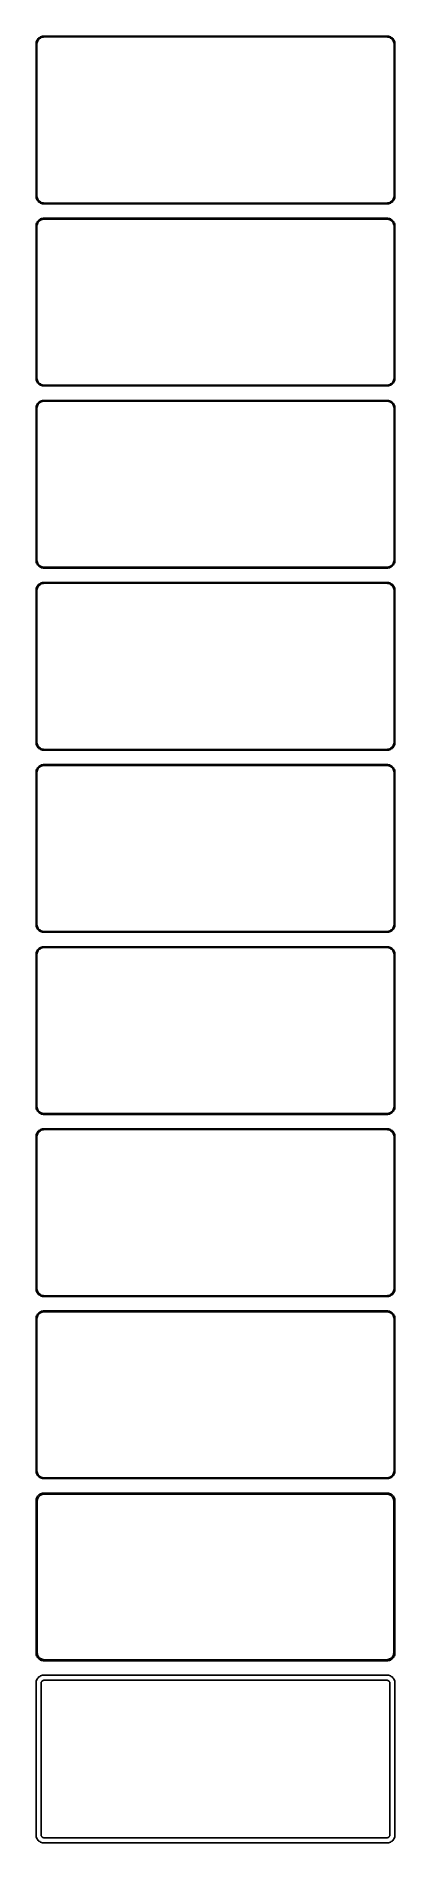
# Model space of a CAD drawing. Header units: metres. Extents: x -112 to 112, y 1088 to 2218.
import ezdxf

# ---------------------------------------------------------------- set-up
doc = ezdxf.new("R2010")
doc.units = ezdxf.units.M

msp = doc.modelspace()

# ---------------------------------------------------------------- linework, layer by layer
for p, q in [((-111.145, 2216.92), (-111.545, 2216.44)), ((-110.687, 2217.35), (-111.145, 2216.92)), ((-110.713, 2216.5), (-110.278, 2216.91)), ((-110.179, 2217.72), (-110.687, 2217.35)), ((-110.278, 2216.91), (-109.795, 2217.26)), ((-109.629, 2218.02), (-110.179, 2217.72)), ((-109.795, 2217.26), (-109.272, 2217.55)), ((-109.045, 2218.26), (-109.629, 2218.02)), ((-109.272, 2217.55), (-108.718, 2217.77)), ((-108.437, 2218.41), (-109.045, 2218.26)), ((-108.718, 2217.77), (-108.14, 2217.92)), ((-107.814, 2218.49), (-108.437, 2218.41)), ((-108.14, 2217.92), (-107.548, 2217.99)), ((107.814, 2218.49), (-107.814, 2218.49)), ((-107.548, 2217.99), (107.548, 2217.99)), ((107.548, 2217.99), (108.14, 2217.92)), ((108.437, 2218.41), (107.814, 2218.49)), ((108.14, 2217.92), (108.718, 2217.77)), ((109.045, 2218.26), (108.437, 2218.41)), ((108.718, 2217.77), (109.272, 2217.55)), ((109.629, 2218.02), (109.045, 2218.26)), ((109.272, 2217.55), (109.795, 2217.26)), ((110.179, 2217.72), (109.629, 2218.02)), ((109.795, 2217.26), (110.278, 2216.91)), ((110.687, 2217.35), (110.179, 2217.72)), ((110.278, 2216.91), (110.713, 2216.5)), ((111.145, 2216.92), (110.687, 2217.35)), ((111.545, 2216.44), (111.145, 2216.92)), ((-112.461, 2214.13), (-112.5, 2213.5)), ((-112.5, 2213.5), (-112.5, 2118.5)), ((-112.343, 2214.74), (-112.461, 2214.13)), ((-112.149, 2215.34), (-112.343, 2214.74)), ((-111.882, 2215.91), (-112.149, 2215.34)), ((-112, 2213.25), (-111.963, 2213.85)), ((-112, 2118.75), (-112, 2213.25)), ((-111.963, 2213.85), (-111.851, 2214.43)), ((-111.545, 2216.44), (-111.882, 2215.91)), ((-111.851, 2214.43), (-111.666, 2215)), ((-111.666, 2215), (-111.412, 2215.54)), ((-111.412, 2215.54), (-111.093, 2216.04)), ((-111.093, 2216.04), (-110.713, 2216.5)), ((110.713, 2216.5), (111.093, 2216.04)), ((111.093, 2216.04), (111.412, 2215.54)), ((111.412, 2215.54), (111.666, 2215)), ((111.882, 2215.91), (111.545, 2216.44)), ((111.666, 2215), (111.851, 2214.43)), ((111.851, 2214.43), (111.963, 2213.85)), ((112.149, 2215.34), (111.882, 2215.91)), ((111.963, 2213.85), (112, 2213.25)), ((112, 2213.25), (112, 2118.75)), ((112.343, 2214.74), (112.149, 2215.34)), ((112.461, 2214.13), (112.343, 2214.74)), ((112.5, 2213.5), (112.461, 2214.13)), ((112.5, 2118.5), (112.5, 2213.5)), ((-112.5, 2118.5), (-112.461, 2117.87)), ((-112.461, 2117.87), (-112.343, 2117.26)), ((-112.343, 2117.26), (-112.149, 2116.66)), ((-112.149, 2116.66), (-111.882, 2116.09)), ((-111.963, 2118.15), (-112, 2118.75)), ((-111.851, 2117.57), (-111.963, 2118.15)), ((-111.882, 2116.09), (-111.545, 2115.56)), ((-111.666, 2117), (-111.851, 2117.57)), ((-111.412, 2116.46), (-111.666, 2117)), ((-111.545, 2115.56), (-111.145, 2115.08)), ((-111.093, 2115.96), (-111.412, 2116.46)), ((-111.145, 2115.08), (-110.687, 2114.65)), ((-110.713, 2115.5), (-111.093, 2115.96)), ((-110.278, 2115.09), (-110.713, 2115.5)), ((-109.795, 2114.74), (-110.278, 2115.09)), ((110.278, 2115.09), (109.795, 2114.74)), ((110.713, 2115.5), (110.278, 2115.09)), ((110.687, 2114.65), (111.145, 2115.08)), ((111.093, 2115.96), (110.713, 2115.5)), ((111.412, 2116.46), (111.093, 2115.96)), ((111.145, 2115.08), (111.545, 2115.56)), ((111.666, 2117), (111.412, 2116.46)), ((111.545, 2115.56), (111.882, 2116.09)), ((111.851, 2117.57), (111.666, 2117)), ((111.963, 2118.15), (111.851, 2117.57)), ((111.882, 2116.09), (112.149, 2116.66)), ((112, 2118.75), (111.963, 2118.15)), ((112.149, 2116.66), (112.343, 2117.26)), ((112.343, 2117.26), (112.461, 2117.87)), ((112.461, 2117.87), (112.5, 2118.5)), ((-110.687, 2114.65), (-110.179, 2114.28)), ((-110.179, 2103.72), (-110.687, 2103.35)), ((-110.179, 2114.28), (-109.629, 2113.98)), ((-109.629, 2104.02), (-110.179, 2103.72)), ((-109.272, 2114.45), (-109.795, 2114.74)), ((-109.629, 2113.98), (-109.045, 2113.74)), ((-109.045, 2104.26), (-109.629, 2104.02)), ((-108.718, 2114.23), (-109.272, 2114.45)), ((-109.272, 2103.55), (-108.718, 2103.77)), ((-109.045, 2113.74), (-108.437, 2113.59)), ((-108.437, 2104.41), (-109.045, 2104.26)), ((-108.14, 2114.08), (-108.718, 2114.23)), ((-108.718, 2103.77), (-108.14, 2103.92)), ((-108.437, 2113.59), (-107.814, 2113.51)), ((-107.814, 2104.49), (-108.437, 2104.41)), ((-107.548, 2114.01), (-108.14, 2114.08)), ((-108.14, 2103.92), (-107.548, 2103.99)), ((-107.814, 2113.51), (107.814, 2113.51)), ((107.814, 2104.49), (-107.814, 2104.49)), ((107.548, 2114.01), (-107.548, 2114.01)), ((-107.548, 2103.99), (107.548, 2103.99)), ((108.14, 2114.08), (107.548, 2114.01)), ((107.548, 2103.99), (108.14, 2103.92)), ((107.814, 2113.51), (108.437, 2113.59)), ((108.437, 2104.41), (107.814, 2104.49)), ((108.718, 2114.23), (108.14, 2114.08)), ((108.14, 2103.92), (108.718, 2103.77)), ((108.437, 2113.59), (109.045, 2113.74)), ((109.045, 2104.26), (108.437, 2104.41)), ((109.272, 2114.45), (108.718, 2114.23)), ((108.718, 2103.77), (109.272, 2103.55)), ((109.045, 2113.74), (109.629, 2113.98)), ((109.629, 2104.02), (109.045, 2104.26)), ((109.795, 2114.74), (109.272, 2114.45)), ((109.629, 2113.98), (110.179, 2114.28)), ((110.179, 2103.72), (109.629, 2104.02)), ((110.179, 2114.28), (110.687, 2114.65)), ((110.687, 2103.35), (110.179, 2103.72)), ((-112.461, 2100.13), (-112.5, 2099.5)), ((-112.5, 2099.5), (-112.5, 2004.5)), ((-112.343, 2100.74), (-112.461, 2100.13)), ((-112.149, 2101.34), (-112.343, 2100.74)), ((-111.882, 2101.91), (-112.149, 2101.34)), ((-112, 2099.25), (-111.963, 2099.85)), ((-112, 2004.75), (-112, 2099.25)), ((-111.963, 2099.85), (-111.851, 2100.43)), ((-111.545, 2102.44), (-111.882, 2101.91)), ((-111.851, 2100.43), (-111.666, 2101)), ((-111.666, 2101), (-111.412, 2101.54)), ((-111.145, 2102.92), (-111.545, 2102.44)), ((-111.412, 2101.54), (-111.093, 2102.04)), ((-110.687, 2103.35), (-111.145, 2102.92)), ((-111.093, 2102.04), (-110.713, 2102.5)), ((-110.713, 2102.5), (-110.278, 2102.91)), ((-110.278, 2102.91), (-109.795, 2103.26)), ((-109.795, 2103.26), (-109.272, 2103.55)), ((109.272, 2103.55), (109.795, 2103.26)), ((109.795, 2103.26), (110.278, 2102.91)), ((110.278, 2102.91), (110.713, 2102.5)), ((111.145, 2102.92), (110.687, 2103.35)), ((110.713, 2102.5), (111.093, 2102.04)), ((111.093, 2102.04), (111.412, 2101.54)), ((111.545, 2102.44), (111.145, 2102.92)), ((111.412, 2101.54), (111.666, 2101)), ((111.882, 2101.91), (111.545, 2102.44)), ((111.666, 2101), (111.851, 2100.43)), ((111.851, 2100.43), (111.963, 2099.85)), ((112.149, 2101.34), (111.882, 2101.91)), ((111.963, 2099.85), (112, 2099.25)), ((112, 2099.25), (112, 2004.75)), ((112.343, 2100.74), (112.149, 2101.34)), ((112.461, 2100.13), (112.343, 2100.74)), ((112.5, 2099.5), (112.461, 2100.13)), ((112.5, 2004.5), (112.5, 2099.5)), ((-112.5, 2004.5), (-112.461, 2003.87)), ((-112.461, 2003.87), (-112.343, 2003.26)), ((-112.343, 2003.26), (-112.149, 2002.66)), ((-112.149, 2002.66), (-111.882, 2002.09)), ((-111.963, 2004.15), (-112, 2004.75)), ((-111.851, 2003.57), (-111.963, 2004.15)), ((-111.882, 2002.09), (-111.545, 2001.56)), ((-111.666, 2003), (-111.851, 2003.57)), ((-111.412, 2002.46), (-111.666, 2003)), ((-111.093, 2001.96), (-111.412, 2002.46)), ((-110.713, 2001.5), (-111.093, 2001.96)), ((111.093, 2001.96), (110.713, 2001.5)), ((111.412, 2002.46), (111.093, 2001.96)), ((111.666, 2003), (111.412, 2002.46)), ((111.545, 2001.56), (111.882, 2002.09)), ((111.851, 2003.57), (111.666, 2003)), ((111.963, 2004.15), (111.851, 2003.57)), ((111.882, 2002.09), (112.149, 2002.66)), ((112, 2004.75), (111.963, 2004.15)), ((112.149, 2002.66), (112.343, 2003.26)), ((112.343, 2003.26), (112.461, 2003.87)), ((112.461, 2003.87), (112.5, 2004.5)), ((-111.545, 2001.56), (-111.145, 2001.08)), ((-111.145, 2001.08), (-110.687, 2000.65)), ((-110.278, 2001.09), (-110.713, 2001.5)), ((-110.687, 2000.65), (-110.179, 2000.28)), ((-109.795, 2000.74), (-110.278, 2001.09)), ((-110.179, 2000.28), (-109.629, 1999.98)), ((-109.272, 2000.45), (-109.795, 2000.74)), ((-109.629, 1999.98), (-109.045, 1999.74)), ((-108.718, 2000.23), (-109.272, 2000.45)), ((-109.045, 1999.74), (-108.437, 1999.59)), ((-108.14, 2000.08), (-108.718, 2000.23)), ((-108.437, 1999.59), (-107.814, 1999.51)), ((-107.548, 2000.01), (-108.14, 2000.08)), ((-107.814, 1999.51), (107.814, 1999.51)), ((107.548, 2000.01), (-107.548, 2000.01)), ((108.14, 2000.08), (107.548, 2000.01)), ((107.814, 1999.51), (108.437, 1999.59)), ((108.718, 2000.23), (108.14, 2000.08)), ((108.437, 1999.59), (109.045, 1999.74)), ((109.272, 2000.45), (108.718, 2000.23)), ((109.045, 1999.74), (109.629, 1999.98)), ((109.795, 2000.74), (109.272, 2000.45)), ((109.629, 1999.98), (110.179, 2000.28)), ((110.278, 2001.09), (109.795, 2000.74)), ((110.179, 2000.28), (110.687, 2000.65)), ((110.713, 2001.5), (110.278, 2001.09)), ((110.687, 2000.65), (111.145, 2001.08)), ((111.145, 2001.08), (111.545, 2001.56)), ((-112.461, 1986.13), (-112.5, 1985.5)), ((-112.5, 1985.5), (-112.5, 1890.5)), ((-112.343, 1986.74), (-112.461, 1986.13)), ((-112.149, 1987.34), (-112.343, 1986.74)), ((-111.882, 1987.91), (-112.149, 1987.34)), ((-112, 1985.25), (-111.963, 1985.85)), ((-112, 1890.75), (-112, 1985.25)), ((-111.963, 1985.85), (-111.851, 1986.43)), ((-111.545, 1988.44), (-111.882, 1987.91)), ((-111.851, 1986.43), (-111.666, 1987)), ((-111.666, 1987), (-111.412, 1987.54)), ((-111.145, 1988.92), (-111.545, 1988.44)), ((-111.412, 1987.54), (-111.093, 1988.04)), ((-110.687, 1989.35), (-111.145, 1988.92)), ((-111.093, 1988.04), (-110.713, 1988.5)), ((-110.713, 1988.5), (-110.278, 1988.91)), ((-110.179, 1989.72), (-110.687, 1989.35)), ((-110.278, 1988.91), (-109.795, 1989.26)), ((-109.629, 1990.02), (-110.179, 1989.72)), ((-109.795, 1989.26), (-109.272, 1989.55)), ((-109.045, 1990.26), (-109.629, 1990.02)), ((-109.272, 1989.55), (-108.718, 1989.77)), ((-108.437, 1990.41), (-109.045, 1990.26)), ((-108.718, 1989.77), (-108.14, 1989.92)), ((-107.814, 1990.49), (-108.437, 1990.41)), ((-108.14, 1989.92), (-107.548, 1989.99)), ((107.814, 1990.49), (-107.814, 1990.49)), ((-107.548, 1989.99), (107.548, 1989.99)), ((107.548, 1989.99), (108.14, 1989.92)), ((108.437, 1990.41), (107.814, 1990.49)), ((108.14, 1989.92), (108.718, 1989.77)), ((109.045, 1990.26), (108.437, 1990.41)), ((108.718, 1989.77), (109.272, 1989.55)), ((109.629, 1990.02), (109.045, 1990.26)), ((109.272, 1989.55), (109.795, 1989.26)), ((110.179, 1989.72), (109.629, 1990.02)), ((109.795, 1989.26), (110.278, 1988.91)), ((110.687, 1989.35), (110.179, 1989.72)), ((110.278, 1988.91), (110.713, 1988.5)), ((111.145, 1988.92), (110.687, 1989.35)), ((110.713, 1988.5), (111.093, 1988.04)), ((111.093, 1988.04), (111.412, 1987.54)), ((111.545, 1988.44), (111.145, 1988.92)), ((111.412, 1987.54), (111.666, 1987)), ((111.882, 1987.91), (111.545, 1988.44)), ((111.666, 1987), (111.851, 1986.43)), ((111.851, 1986.43), (111.963, 1985.85)), ((112.149, 1987.34), (111.882, 1987.91)), ((111.963, 1985.85), (112, 1985.25)), ((112, 1985.25), (112, 1890.75)), ((112.343, 1986.74), (112.149, 1987.34)), ((112.461, 1986.13), (112.343, 1986.74)), ((112.5, 1985.5), (112.461, 1986.13)), ((112.5, 1890.5), (112.5, 1985.5)), ((-112.5, 1890.5), (-112.461, 1889.87)), ((-112.461, 1889.87), (-112.343, 1889.26)), ((-112.343, 1889.26), (-112.149, 1888.66)), ((-111.963, 1890.15), (-112, 1890.75)), ((-111.851, 1889.57), (-111.963, 1890.15)), ((-111.666, 1889), (-111.851, 1889.57)), ((-111.412, 1888.46), (-111.666, 1889)), ((111.666, 1889), (111.412, 1888.46)), ((111.851, 1889.57), (111.666, 1889)), ((111.963, 1890.15), (111.851, 1889.57)), ((112, 1890.75), (111.963, 1890.15)), ((112.149, 1888.66), (112.343, 1889.26)), ((112.343, 1889.26), (112.461, 1889.87)), ((112.461, 1889.87), (112.5, 1890.5)), ((-112.149, 1888.66), (-111.882, 1888.09)), ((-111.882, 1888.09), (-111.545, 1887.56)), ((-111.545, 1887.56), (-111.145, 1887.08)), ((-111.093, 1887.96), (-111.412, 1888.46)), ((-111.145, 1887.08), (-110.687, 1886.65)), ((-110.713, 1887.5), (-111.093, 1887.96)), ((-110.278, 1887.09), (-110.713, 1887.5)), ((-110.687, 1886.65), (-110.179, 1886.28)), ((-109.795, 1886.74), (-110.278, 1887.09)), ((-110.179, 1886.28), (-109.629, 1885.98)), ((-109.272, 1886.45), (-109.795, 1886.74)), ((-109.629, 1885.98), (-109.045, 1885.74)), ((-108.718, 1886.23), (-109.272, 1886.45)), ((-109.045, 1885.74), (-108.437, 1885.59)), ((-108.14, 1886.08), (-108.718, 1886.23)), ((-108.437, 1885.59), (-107.814, 1885.51)), ((-107.548, 1886.01), (-108.14, 1886.08)), ((-107.814, 1885.51), (107.814, 1885.51)), ((107.548, 1886.01), (-107.548, 1886.01)), ((108.14, 1886.08), (107.548, 1886.01)), ((107.814, 1885.51), (108.437, 1885.59)), ((108.718, 1886.23), (108.14, 1886.08)), ((108.437, 1885.59), (109.045, 1885.74)), ((109.272, 1886.45), (108.718, 1886.23)), ((109.045, 1885.74), (109.629, 1885.98)), ((109.795, 1886.74), (109.272, 1886.45)), ((109.629, 1885.98), (110.179, 1886.28)), ((110.278, 1887.09), (109.795, 1886.74)), ((110.179, 1886.28), (110.687, 1886.65)), ((110.713, 1887.5), (110.278, 1887.09)), ((110.687, 1886.65), (111.145, 1887.08)), ((111.093, 1887.96), (110.713, 1887.5)), ((111.412, 1888.46), (111.093, 1887.96)), ((111.145, 1887.08), (111.545, 1887.56)), ((111.545, 1887.56), (111.882, 1888.09)), ((111.882, 1888.09), (112.149, 1888.66)), ((-112.461, 1872.13), (-112.5, 1871.5)), ((-112.5, 1871.5), (-112.5, 1776.5)), ((-112.343, 1872.74), (-112.461, 1872.13)), ((-112.149, 1873.34), (-112.343, 1872.74)), ((-111.882, 1873.91), (-112.149, 1873.34)), ((-112, 1871.25), (-111.963, 1871.85)), ((-112, 1776.75), (-112, 1871.25)), ((-111.963, 1871.85), (-111.851, 1872.43)), ((-111.545, 1874.44), (-111.882, 1873.91)), ((-111.851, 1872.43), (-111.666, 1873)), ((-111.666, 1873), (-111.412, 1873.54)), ((-111.145, 1874.92), (-111.545, 1874.44)), ((-111.412, 1873.54), (-111.093, 1874.04)), ((-110.687, 1875.35), (-111.145, 1874.92)), ((-111.093, 1874.04), (-110.713, 1874.5)), ((-110.713, 1874.5), (-110.278, 1874.91)), ((-110.179, 1875.72), (-110.687, 1875.35)), ((-110.278, 1874.91), (-109.795, 1875.26)), ((-109.629, 1876.02), (-110.179, 1875.72)), ((-109.795, 1875.26), (-109.272, 1875.55)), ((-109.045, 1876.26), (-109.629, 1876.02)), ((-109.272, 1875.55), (-108.718, 1875.77)), ((-108.437, 1876.41), (-109.045, 1876.26)), ((-108.718, 1875.77), (-108.14, 1875.92)), ((-107.814, 1876.49), (-108.437, 1876.41)), ((-108.14, 1875.92), (-107.548, 1875.99)), ((107.814, 1876.49), (-107.814, 1876.49)), ((-107.548, 1875.99), (107.548, 1875.99)), ((107.548, 1875.99), (108.14, 1875.92)), ((108.437, 1876.41), (107.814, 1876.49)), ((108.14, 1875.92), (108.718, 1875.77)), ((109.045, 1876.26), (108.437, 1876.41)), ((108.718, 1875.77), (109.272, 1875.55)), ((109.629, 1876.02), (109.045, 1876.26)), ((109.272, 1875.55), (109.795, 1875.26)), ((110.179, 1875.72), (109.629, 1876.02)), ((109.795, 1875.26), (110.278, 1874.91)), ((110.687, 1875.35), (110.179, 1875.72)), ((110.278, 1874.91), (110.713, 1874.5)), ((111.145, 1874.92), (110.687, 1875.35)), ((110.713, 1874.5), (111.093, 1874.04)), ((111.093, 1874.04), (111.412, 1873.54)), ((111.545, 1874.44), (111.145, 1874.92)), ((111.412, 1873.54), (111.666, 1873)), ((111.882, 1873.91), (111.545, 1874.44)), ((111.666, 1873), (111.851, 1872.43)), ((111.851, 1872.43), (111.963, 1871.85)), ((112.149, 1873.34), (111.882, 1873.91)), ((111.963, 1871.85), (112, 1871.25)), ((112, 1871.25), (112, 1776.75)), ((112.343, 1872.74), (112.149, 1873.34)), ((112.461, 1872.13), (112.343, 1872.74)), ((112.5, 1871.5), (112.461, 1872.13)), ((112.5, 1776.5), (112.5, 1871.5)), ((-112.5, 1776.5), (-112.461, 1775.87)), ((-112.461, 1775.87), (-112.343, 1775.26)), ((-111.963, 1776.15), (-112, 1776.75)), ((-111.851, 1775.57), (-111.963, 1776.15)), ((111.963, 1776.15), (111.851, 1775.57)), ((112, 1776.75), (111.963, 1776.15)), ((112.343, 1775.26), (112.461, 1775.87)), ((112.461, 1775.87), (112.5, 1776.5)), ((-112.343, 1775.26), (-112.149, 1774.66)), ((-112.149, 1774.66), (-111.882, 1774.09)), ((-111.882, 1774.09), (-111.545, 1773.56)), ((-111.666, 1775), (-111.851, 1775.57)), ((-111.412, 1774.46), (-111.666, 1775)), ((-111.545, 1773.56), (-111.145, 1773.08)), ((-111.093, 1773.96), (-111.412, 1774.46)), ((-111.145, 1773.08), (-110.687, 1772.65)), ((-110.713, 1773.5), (-111.093, 1773.96)), ((-110.278, 1773.09), (-110.713, 1773.5)), ((-110.687, 1772.65), (-110.179, 1772.28)), ((-109.795, 1772.74), (-110.278, 1773.09)), ((-110.179, 1772.28), (-109.629, 1771.98)), ((-109.272, 1772.45), (-109.795, 1772.74)), ((-109.629, 1771.98), (-109.045, 1771.74)), ((-108.718, 1772.23), (-109.272, 1772.45)), ((-109.045, 1771.74), (-108.437, 1771.59)), ((-108.14, 1772.08), (-108.718, 1772.23)), ((-108.437, 1771.59), (-107.814, 1771.51)), ((-107.548, 1772.01), (-108.14, 1772.08)), ((-107.814, 1771.51), (107.814, 1771.51)), ((107.548, 1772.01), (-107.548, 1772.01)), ((108.14, 1772.08), (107.548, 1772.01)), ((107.814, 1771.51), (108.437, 1771.59)), ((108.718, 1772.23), (108.14, 1772.08)), ((108.437, 1771.59), (109.045, 1771.74)), ((109.272, 1772.45), (108.718, 1772.23)), ((109.045, 1771.74), (109.629, 1771.98)), ((109.795, 1772.74), (109.272, 1772.45)), ((109.629, 1771.98), (110.179, 1772.28)), ((110.278, 1773.09), (109.795, 1772.74)), ((110.179, 1772.28), (110.687, 1772.65)), ((110.713, 1773.5), (110.278, 1773.09)), ((110.687, 1772.65), (111.145, 1773.08)), ((111.093, 1773.96), (110.713, 1773.5)), ((111.412, 1774.46), (111.093, 1773.96)), ((111.145, 1773.08), (111.545, 1773.56)), ((111.666, 1775), (111.412, 1774.46)), ((111.545, 1773.56), (111.882, 1774.09)), ((111.851, 1775.57), (111.666, 1775)), ((111.882, 1774.09), (112.149, 1774.66)), ((112.149, 1774.66), (112.343, 1775.26)), ((-112.461, 1758.13), (-112.5, 1757.5)), ((-112.5, 1757.5), (-112.5, 1662.5)), ((-112.343, 1758.74), (-112.461, 1758.13)), ((-112.149, 1759.34), (-112.343, 1758.74)), ((-111.882, 1759.91), (-112.149, 1759.34)), ((-112, 1757.25), (-111.963, 1757.85)), ((-112, 1662.75), (-112, 1757.25)), ((-111.963, 1757.85), (-111.851, 1758.43)), ((-111.545, 1760.44), (-111.882, 1759.91)), ((-111.851, 1758.43), (-111.666, 1759)), ((-111.666, 1759), (-111.412, 1759.54)), ((-111.145, 1760.92), (-111.545, 1760.44)), ((-111.412, 1759.54), (-111.093, 1760.04)), ((-110.687, 1761.35), (-111.145, 1760.92)), ((-111.093, 1760.04), (-110.713, 1760.5)), ((-110.713, 1760.5), (-110.278, 1760.91)), ((-110.179, 1761.72), (-110.687, 1761.35)), ((-110.278, 1760.91), (-109.795, 1761.26)), ((-109.629, 1762.02), (-110.179, 1761.72)), ((-109.795, 1761.26), (-109.272, 1761.55)), ((-109.045, 1762.26), (-109.629, 1762.02)), ((-109.272, 1761.55), (-108.718, 1761.77)), ((-108.437, 1762.41), (-109.045, 1762.26)), ((-108.718, 1761.77), (-108.14, 1761.92)), ((-107.814, 1762.49), (-108.437, 1762.41)), ((-108.14, 1761.92), (-107.548, 1761.99)), ((107.814, 1762.49), (-107.814, 1762.49)), ((-107.548, 1761.99), (107.548, 1761.99)), ((107.548, 1761.99), (108.14, 1761.92)), ((108.437, 1762.41), (107.814, 1762.49)), ((108.14, 1761.92), (108.718, 1761.77)), ((109.045, 1762.26), (108.437, 1762.41)), ((108.718, 1761.77), (109.272, 1761.55)), ((109.629, 1762.02), (109.045, 1762.26)), ((109.272, 1761.55), (109.795, 1761.26)), ((110.179, 1761.72), (109.629, 1762.02)), ((109.795, 1761.26), (110.278, 1760.91)), ((110.687, 1761.35), (110.179, 1761.72)), ((110.278, 1760.91), (110.713, 1760.5)), ((111.145, 1760.92), (110.687, 1761.35)), ((110.713, 1760.5), (111.093, 1760.04)), ((111.093, 1760.04), (111.412, 1759.54)), ((111.545, 1760.44), (111.145, 1760.92)), ((111.412, 1759.54), (111.666, 1759)), ((111.882, 1759.91), (111.545, 1760.44)), ((111.666, 1759), (111.851, 1758.43)), ((111.851, 1758.43), (111.963, 1757.85)), ((112.149, 1759.34), (111.882, 1759.91)), ((111.963, 1757.85), (112, 1757.25)), ((112, 1757.25), (112, 1662.75)), ((112.343, 1758.74), (112.149, 1759.34)), ((112.461, 1758.13), (112.343, 1758.74)), ((112.5, 1757.5), (112.461, 1758.13)), ((112.5, 1662.5), (112.5, 1757.5)), ((-111.963, 1662.15), (-112, 1662.75)), ((112, 1662.75), (111.963, 1662.15)), ((-112.5, 1662.5), (-112.461, 1661.87)), ((-112.461, 1661.87), (-112.343, 1661.26)), ((-112.343, 1661.26), (-112.149, 1660.66)), ((-112.149, 1660.66), (-111.882, 1660.09)), ((-111.851, 1661.57), (-111.963, 1662.15)), ((-111.882, 1660.09), (-111.545, 1659.56)), ((-111.666, 1661), (-111.851, 1661.57)), ((-111.412, 1660.46), (-111.666, 1661)), ((-111.545, 1659.56), (-111.145, 1659.08)), ((-111.093, 1659.96), (-111.412, 1660.46)), ((-111.145, 1659.08), (-110.687, 1658.65)), ((-110.713, 1659.5), (-111.093, 1659.96)), ((-110.278, 1659.09), (-110.713, 1659.5)), ((-110.687, 1658.65), (-110.179, 1658.28)), ((-109.795, 1658.74), (-110.278, 1659.09)), ((-110.179, 1658.28), (-109.629, 1657.98)), ((-109.272, 1658.45), (-109.795, 1658.74)), ((-109.629, 1657.98), (-109.045, 1657.74)), ((-108.718, 1658.23), (-109.272, 1658.45)), ((-109.045, 1657.74), (-108.437, 1657.59)), ((-108.14, 1658.08), (-108.718, 1658.23)), ((-108.437, 1657.59), (-107.814, 1657.51)), ((-107.548, 1658.01), (-108.14, 1658.08)), ((-107.814, 1657.51), (107.814, 1657.51)), ((107.548, 1658.01), (-107.548, 1658.01)), ((108.14, 1658.08), (107.548, 1658.01)), ((107.814, 1657.51), (108.437, 1657.59)), ((108.718, 1658.23), (108.14, 1658.08)), ((108.437, 1657.59), (109.045, 1657.74)), ((109.272, 1658.45), (108.718, 1658.23)), ((109.045, 1657.74), (109.629, 1657.98)), ((109.795, 1658.74), (109.272, 1658.45)), ((109.629, 1657.98), (110.179, 1658.28)), ((110.278, 1659.09), (109.795, 1658.74)), ((110.179, 1658.28), (110.687, 1658.65)), ((110.713, 1659.5), (110.278, 1659.09)), ((110.687, 1658.65), (111.145, 1659.08)), ((111.093, 1659.96), (110.713, 1659.5)), ((111.412, 1660.46), (111.093, 1659.96)), ((111.145, 1659.08), (111.545, 1659.56)), ((111.666, 1661), (111.412, 1660.46)), ((111.545, 1659.56), (111.882, 1660.09)), ((111.851, 1661.57), (111.666, 1661)), ((111.963, 1662.15), (111.851, 1661.57)), ((111.882, 1660.09), (112.149, 1660.66)), ((112.149, 1660.66), (112.343, 1661.26)), ((112.343, 1661.26), (112.461, 1661.87)), ((112.461, 1661.87), (112.5, 1662.5)), ((-112.461, 1644.13), (-112.5, 1643.5)), ((-112.5, 1643.5), (-112.5, 1548.5)), ((-112.343, 1644.74), (-112.461, 1644.13)), ((-112.149, 1645.34), (-112.343, 1644.74)), ((-111.882, 1645.91), (-112.149, 1645.34)), ((-112, 1643.25), (-111.963, 1643.85)), ((-112, 1548.75), (-112, 1643.25)), ((-111.963, 1643.85), (-111.851, 1644.43)), ((-111.545, 1646.44), (-111.882, 1645.91)), ((-111.851, 1644.43), (-111.666, 1645)), ((-111.666, 1645), (-111.412, 1645.54)), ((-111.145, 1646.92), (-111.545, 1646.44)), ((-111.412, 1645.54), (-111.093, 1646.04)), ((-110.687, 1647.35), (-111.145, 1646.92)), ((-111.093, 1646.04), (-110.713, 1646.5)), ((-110.713, 1646.5), (-110.278, 1646.91)), ((-110.179, 1647.72), (-110.687, 1647.35)), ((-110.278, 1646.91), (-109.795, 1647.26)), ((-109.629, 1648.02), (-110.179, 1647.72)), ((-109.795, 1647.26), (-109.272, 1647.55)), ((-109.045, 1648.26), (-109.629, 1648.02)), ((-109.272, 1647.55), (-108.718, 1647.77)), ((-108.437, 1648.41), (-109.045, 1648.26)), ((-108.718, 1647.77), (-108.14, 1647.92)), ((-107.814, 1648.49), (-108.437, 1648.41)), ((-108.14, 1647.92), (-107.548, 1647.99)), ((107.814, 1648.49), (-107.814, 1648.49)), ((-107.548, 1647.99), (107.548, 1647.99)), ((107.548, 1647.99), (108.14, 1647.92)), ((108.437, 1648.41), (107.814, 1648.49)), ((108.14, 1647.92), (108.718, 1647.77)), ((109.045, 1648.26), (108.437, 1648.41)), ((108.718, 1647.77), (109.272, 1647.55)), ((109.629, 1648.02), (109.045, 1648.26)), ((109.272, 1647.55), (109.795, 1647.26)), ((110.179, 1647.72), (109.629, 1648.02)), ((109.795, 1647.26), (110.278, 1646.91)), ((110.687, 1647.35), (110.179, 1647.72)), ((110.278, 1646.91), (110.713, 1646.5)), ((111.145, 1646.92), (110.687, 1647.35)), ((110.713, 1646.5), (111.093, 1646.04)), ((111.093, 1646.04), (111.412, 1645.54)), ((111.545, 1646.44), (111.145, 1646.92)), ((111.412, 1645.54), (111.666, 1645)), ((111.882, 1645.91), (111.545, 1646.44)), ((111.666, 1645), (111.851, 1644.43)), ((111.851, 1644.43), (111.963, 1643.85)), ((112.149, 1645.34), (111.882, 1645.91)), ((111.963, 1643.85), (112, 1643.25)), ((112, 1643.25), (112, 1548.75)), ((112.343, 1644.74), (112.149, 1645.34)), ((112.461, 1644.13), (112.343, 1644.74)), ((112.5, 1643.5), (112.461, 1644.13)), ((112.5, 1548.5), (112.5, 1643.5)), ((-112.5, 1548.5), (-112.461, 1547.87)), ((-112.461, 1547.87), (-112.343, 1547.26)), ((-112.343, 1547.26), (-112.149, 1546.66)), ((-112.149, 1546.66), (-111.882, 1546.09)), ((-111.963, 1548.15), (-112, 1548.75)), ((-111.851, 1547.57), (-111.963, 1548.15)), ((-111.882, 1546.09), (-111.545, 1545.56)), ((-111.666, 1547), (-111.851, 1547.57)), ((-111.412, 1546.46), (-111.666, 1547)), ((-111.545, 1545.56), (-111.145, 1545.08)), ((-111.093, 1545.96), (-111.412, 1546.46)), ((-111.145, 1545.08), (-110.687, 1544.65)), ((-110.713, 1545.5), (-111.093, 1545.96)), ((-110.278, 1545.09), (-110.713, 1545.5)), ((-110.687, 1544.65), (-110.179, 1544.28)), ((-109.795, 1544.74), (-110.278, 1545.09)), ((-110.179, 1544.28), (-109.629, 1543.98)), ((-109.272, 1544.45), (-109.795, 1544.74)), ((-109.629, 1543.98), (-109.045, 1543.74)), ((-108.718, 1544.23), (-109.272, 1544.45)), ((-109.045, 1543.74), (-108.437, 1543.59)), ((-108.14, 1544.08), (-108.718, 1544.23)), ((-108.437, 1543.59), (-107.814, 1543.51)), ((-107.548, 1544.01), (-108.14, 1544.08)), ((-107.814, 1543.51), (107.814, 1543.51)), ((107.548, 1544.01), (-107.548, 1544.01)), ((108.14, 1544.08), (107.548, 1544.01)), ((107.814, 1543.51), (108.437, 1543.59)), ((108.718, 1544.23), (108.14, 1544.08)), ((108.437, 1543.59), (109.045, 1543.74)), ((109.272, 1544.45), (108.718, 1544.23)), ((109.045, 1543.74), (109.629, 1543.98)), ((109.795, 1544.74), (109.272, 1544.45)), ((109.629, 1543.98), (110.179, 1544.28)), ((110.278, 1545.09), (109.795, 1544.74)), ((110.179, 1544.28), (110.687, 1544.65)), ((110.713, 1545.5), (110.278, 1545.09)), ((110.687, 1544.65), (111.145, 1545.08)), ((111.093, 1545.96), (110.713, 1545.5)), ((111.412, 1546.46), (111.093, 1545.96)), ((111.145, 1545.08), (111.545, 1545.56)), ((111.666, 1547), (111.412, 1546.46)), ((111.545, 1545.56), (111.882, 1546.09)), ((111.851, 1547.57), (111.666, 1547)), ((111.963, 1548.15), (111.851, 1547.57)), ((111.882, 1546.09), (112.149, 1546.66)), ((112, 1548.75), (111.963, 1548.15)), ((112.149, 1546.66), (112.343, 1547.26)), ((112.343, 1547.26), (112.461, 1547.87)), ((112.461, 1547.87), (112.5, 1548.5)), ((-112.461, 1530.13), (-112.5, 1529.5)), ((-112.5, 1529.5), (-112.5, 1434.5)), ((-112.343, 1530.74), (-112.461, 1530.13)), ((-112.149, 1531.34), (-112.343, 1530.74)), ((-111.882, 1531.91), (-112.149, 1531.34)), ((-112, 1529.25), (-111.963, 1529.85)), ((-112, 1434.75), (-112, 1529.25)), ((-111.963, 1529.85), (-111.851, 1530.43)), ((-111.545, 1532.44), (-111.882, 1531.91)), ((-111.851, 1530.43), (-111.666, 1531)), ((-111.666, 1531), (-111.412, 1531.54)), ((-111.145, 1532.92), (-111.545, 1532.44)), ((-111.412, 1531.54), (-111.093, 1532.04)), ((-110.687, 1533.35), (-111.145, 1532.92)), ((-111.093, 1532.04), (-110.713, 1532.5)), ((-110.713, 1532.5), (-110.278, 1532.91)), ((-110.179, 1533.72), (-110.687, 1533.35)), ((-110.278, 1532.91), (-109.795, 1533.26)), ((-109.629, 1534.02), (-110.179, 1533.72)), ((-109.795, 1533.26), (-109.272, 1533.55)), ((-109.045, 1534.26), (-109.629, 1534.02)), ((-109.272, 1533.55), (-108.718, 1533.77)), ((-108.437, 1534.41), (-109.045, 1534.26)), ((-108.718, 1533.77), (-108.14, 1533.92)), ((-107.814, 1534.49), (-108.437, 1534.41)), ((-108.14, 1533.92), (-107.548, 1533.99)), ((107.814, 1534.49), (-107.814, 1534.49)), ((-107.548, 1533.99), (107.548, 1533.99)), ((107.548, 1533.99), (108.14, 1533.92)), ((108.437, 1534.41), (107.814, 1534.49)), ((108.14, 1533.92), (108.718, 1533.77)), ((109.045, 1534.26), (108.437, 1534.41)), ((108.718, 1533.77), (109.272, 1533.55)), ((109.629, 1534.02), (109.045, 1534.26)), ((109.272, 1533.55), (109.795, 1533.26)), ((110.179, 1533.72), (109.629, 1534.02)), ((109.795, 1533.26), (110.278, 1532.91)), ((110.687, 1533.35), (110.179, 1533.72)), ((110.278, 1532.91), (110.713, 1532.5)), ((111.145, 1532.92), (110.687, 1533.35)), ((110.713, 1532.5), (111.093, 1532.04)), ((111.093, 1532.04), (111.412, 1531.54)), ((111.545, 1532.44), (111.145, 1532.92)), ((111.412, 1531.54), (111.666, 1531)), ((111.882, 1531.91), (111.545, 1532.44)), ((111.666, 1531), (111.851, 1530.43)), ((111.851, 1530.43), (111.963, 1529.85)), ((112.149, 1531.34), (111.882, 1531.91)), ((111.963, 1529.85), (112, 1529.25)), ((112, 1529.25), (112, 1434.75)), ((112.343, 1530.74), (112.149, 1531.34)), ((112.461, 1530.13), (112.343, 1530.74)), ((112.5, 1529.5), (112.461, 1530.13)), ((112.5, 1434.5), (112.5, 1529.5)), ((-112.5, 1434.5), (-112.461, 1433.87)), ((-112.461, 1433.87), (-112.343, 1433.26)), ((-112.343, 1433.26), (-112.149, 1432.66)), ((-112.149, 1432.66), (-111.882, 1432.09)), ((-111.963, 1434.15), (-112, 1434.75)), ((-111.851, 1433.57), (-111.963, 1434.15)), ((-111.882, 1432.09), (-111.545, 1431.56)), ((-111.666, 1433), (-111.851, 1433.57)), ((-111.412, 1432.46), (-111.666, 1433)), ((-111.545, 1431.56), (-111.145, 1431.08)), ((-111.093, 1431.96), (-111.412, 1432.46)), ((-111.145, 1431.08), (-110.687, 1430.65)), ((-110.713, 1431.5), (-111.093, 1431.96)), ((-110.278, 1431.09), (-110.713, 1431.5)), ((-110.687, 1430.65), (-110.179, 1430.28)), ((-109.795, 1430.74), (-110.278, 1431.09)), ((-110.179, 1430.28), (-109.629, 1429.98)), ((-109.272, 1430.45), (-109.795, 1430.74)), ((-109.629, 1429.98), (-109.045, 1429.74)), ((-108.718, 1430.23), (-109.272, 1430.45)), ((-109.045, 1429.74), (-108.437, 1429.59)), ((-108.14, 1430.08), (-108.718, 1430.23)), ((-108.437, 1429.59), (-107.814, 1429.51)), ((-107.548, 1430.01), (-108.14, 1430.08)), ((-107.814, 1429.51), (107.814, 1429.51)), ((107.548, 1430.01), (-107.548, 1430.01)), ((108.14, 1430.08), (107.548, 1430.01)), ((107.814, 1429.51), (108.437, 1429.59)), ((108.718, 1430.23), (108.14, 1430.08)), ((108.437, 1429.59), (109.045, 1429.74)), ((109.272, 1430.45), (108.718, 1430.23)), ((109.045, 1429.74), (109.629, 1429.98)), ((109.795, 1430.74), (109.272, 1430.45)), ((109.629, 1429.98), (110.179, 1430.28)), ((110.278, 1431.09), (109.795, 1430.74)), ((110.179, 1430.28), (110.687, 1430.65)), ((110.713, 1431.5), (110.278, 1431.09)), ((110.687, 1430.65), (111.145, 1431.08)), ((111.093, 1431.96), (110.713, 1431.5)), ((111.412, 1432.46), (111.093, 1431.96)), ((111.145, 1431.08), (111.545, 1431.56)), ((111.666, 1433), (111.412, 1432.46)), ((111.545, 1431.56), (111.882, 1432.09)), ((111.851, 1433.57), (111.666, 1433)), ((111.963, 1434.15), (111.851, 1433.57)), ((111.882, 1432.09), (112.149, 1432.66)), ((112, 1434.75), (111.963, 1434.15)), ((112.149, 1432.66), (112.343, 1433.26)), ((112.343, 1433.26), (112.461, 1433.87)), ((112.461, 1433.87), (112.5, 1434.5)), ((-112.461, 1416.13), (-112.5, 1415.5)), ((-112.5, 1415.5), (-112.5, 1320.5)), ((-112.343, 1416.74), (-112.461, 1416.13)), ((-112.149, 1417.34), (-112.343, 1416.74)), ((-111.882, 1417.91), (-112.149, 1417.34)), ((-112, 1415.25), (-111.963, 1415.85)), ((-112, 1320.75), (-112, 1415.25)), ((-111.963, 1415.85), (-111.851, 1416.43)), ((-111.545, 1418.44), (-111.882, 1417.91)), ((-111.851, 1416.43), (-111.666, 1417)), ((-111.666, 1417), (-111.412, 1417.54)), ((-111.145, 1418.92), (-111.545, 1418.44)), ((-111.412, 1417.54), (-111.093, 1418.04)), ((-110.687, 1419.35), (-111.145, 1418.92)), ((-111.093, 1418.04), (-110.713, 1418.5)), ((-110.713, 1418.5), (-110.278, 1418.91)), ((-110.179, 1419.72), (-110.687, 1419.35)), ((-110.278, 1418.91), (-109.795, 1419.26)), ((-109.629, 1420.02), (-110.179, 1419.72)), ((-109.795, 1419.26), (-109.272, 1419.55)), ((-109.045, 1420.26), (-109.629, 1420.02)), ((-109.272, 1419.55), (-108.718, 1419.77)), ((-108.437, 1420.41), (-109.045, 1420.26)), ((-108.718, 1419.77), (-108.14, 1419.92)), ((-107.814, 1420.49), (-108.437, 1420.41)), ((-108.14, 1419.92), (-107.548, 1419.99)), ((107.814, 1420.49), (-107.814, 1420.49)), ((-107.548, 1419.99), (107.548, 1419.99)), ((107.548, 1419.99), (108.14, 1419.92)), ((108.437, 1420.41), (107.814, 1420.49)), ((108.14, 1419.92), (108.718, 1419.77)), ((109.045, 1420.26), (108.437, 1420.41)), ((108.718, 1419.77), (109.272, 1419.55)), ((109.629, 1420.02), (109.045, 1420.26)), ((109.272, 1419.55), (109.795, 1419.26)), ((110.179, 1419.72), (109.629, 1420.02)), ((109.795, 1419.26), (110.278, 1418.91)), ((110.687, 1419.35), (110.179, 1419.72)), ((110.278, 1418.91), (110.713, 1418.5)), ((111.145, 1418.92), (110.687, 1419.35)), ((110.713, 1418.5), (111.093, 1418.04)), ((111.093, 1418.04), (111.412, 1417.54)), ((111.545, 1418.44), (111.145, 1418.92)), ((111.412, 1417.54), (111.666, 1417)), ((111.882, 1417.91), (111.545, 1418.44)), ((111.666, 1417), (111.851, 1416.43)), ((111.851, 1416.43), (111.963, 1415.85)), ((112.149, 1417.34), (111.882, 1417.91)), ((111.963, 1415.85), (112, 1415.25)), ((112, 1415.25), (112, 1320.75)), ((112.343, 1416.74), (112.149, 1417.34)), ((112.461, 1416.13), (112.343, 1416.74)), ((112.5, 1415.5), (112.461, 1416.13)), ((112.5, 1320.5), (112.5, 1415.5)), ((-112.5, 1320.5), (-112.461, 1319.87)), ((-112.461, 1319.87), (-112.343, 1319.26)), ((-112.343, 1319.26), (-112.149, 1318.66)), ((-112.149, 1318.66), (-111.882, 1318.09)), ((-111.963, 1320.15), (-112, 1320.75)), ((-111.851, 1319.57), (-111.963, 1320.15)), ((-111.882, 1318.09), (-111.545, 1317.56)), ((-111.666, 1319), (-111.851, 1319.57)), ((-111.412, 1318.46), (-111.666, 1319)), ((-111.545, 1317.56), (-111.145, 1317.08)), ((-111.093, 1317.96), (-111.412, 1318.46)), ((-111.145, 1317.08), (-110.687, 1316.65)), ((-110.713, 1317.5), (-111.093, 1317.96)), ((-110.278, 1317.09), (-110.713, 1317.5)), ((-110.687, 1316.65), (-110.179, 1316.28)), ((-109.795, 1316.74), (-110.278, 1317.09)), ((-110.179, 1316.28), (-109.629, 1315.98)), ((-109.272, 1316.45), (-109.795, 1316.74)), ((-109.629, 1315.98), (-109.045, 1315.74)), ((-108.718, 1316.23), (-109.272, 1316.45)), ((-109.045, 1315.74), (-108.437, 1315.59)), ((-108.14, 1316.08), (-108.718, 1316.23)), ((-108.437, 1315.59), (-107.814, 1315.51)), ((-107.548, 1316.01), (-108.14, 1316.08)), ((-107.814, 1315.51), (107.814, 1315.51)), ((107.548, 1316.01), (-107.548, 1316.01)), ((108.14, 1316.08), (107.548, 1316.01)), ((107.814, 1315.51), (108.437, 1315.59)), ((108.718, 1316.23), (108.14, 1316.08)), ((108.437, 1315.59), (109.045, 1315.74)), ((109.272, 1316.45), (108.718, 1316.23)), ((109.045, 1315.74), (109.629, 1315.98)), ((109.795, 1316.74), (109.272, 1316.45)), ((109.629, 1315.98), (110.179, 1316.28)), ((110.278, 1317.09), (109.795, 1316.74)), ((110.179, 1316.28), (110.687, 1316.65)), ((110.713, 1317.5), (110.278, 1317.09)), ((110.687, 1316.65), (111.145, 1317.08)), ((111.093, 1317.96), (110.713, 1317.5)), ((111.412, 1318.46), (111.093, 1317.96)), ((111.145, 1317.08), (111.545, 1317.56)), ((111.666, 1319), (111.412, 1318.46)), ((111.545, 1317.56), (111.882, 1318.09)), ((111.851, 1319.57), (111.666, 1319)), ((111.963, 1320.15), (111.851, 1319.57)), ((111.882, 1318.09), (112.149, 1318.66)), ((112, 1320.75), (111.963, 1320.15)), ((112.149, 1318.66), (112.343, 1319.26)), ((112.343, 1319.26), (112.461, 1319.87)), ((112.461, 1319.87), (112.5, 1320.5)), ((-112.461, 1302.13), (-112.5, 1301.5)), ((-112.5, 1301.5), (-112.5, 1206.5)), ((-112.343, 1302.74), (-112.461, 1302.13)), ((-112.149, 1303.34), (-112.343, 1302.74)), ((-111.882, 1303.91), (-112.149, 1303.34)), ((-111.545, 1304.44), (-111.882, 1303.91)), ((-111.828, 1301.25), (-111.792, 1301.82)), ((-111.828, 1206.75), (-111.828, 1301.25)), ((-111.792, 1301.82), (-111.685, 1302.39)), ((-111.685, 1302.39), (-111.507, 1302.94)), ((-111.145, 1304.92), (-111.545, 1304.44)), ((-111.507, 1302.94), (-111.262, 1303.46)), ((-111.262, 1303.46), (-110.954, 1303.94)), ((-110.687, 1305.35), (-111.145, 1304.92)), ((-110.954, 1303.94), (-110.588, 1304.38)), ((-110.179, 1305.72), (-110.687, 1305.35)), ((-110.588, 1304.38), (-110.168, 1304.78)), ((-109.629, 1306.02), (-110.179, 1305.72)), ((-110.168, 1304.78), (-109.703, 1305.12)), ((-109.703, 1305.12), (-109.199, 1305.39)), ((-109.045, 1306.26), (-109.629, 1306.02)), ((-109.199, 1305.39), (-108.665, 1305.6)), ((-108.437, 1306.41), (-109.045, 1306.26)), ((-108.665, 1305.6), (-108.108, 1305.75)), ((-107.814, 1306.49), (-108.437, 1306.41)), ((-108.108, 1305.75), (-107.537, 1305.82)), ((107.814, 1306.49), (-107.814, 1306.49)), ((-107.537, 1305.82), (107.537, 1305.82)), ((107.537, 1305.82), (108.108, 1305.75)), ((108.437, 1306.41), (107.814, 1306.49)), ((108.108, 1305.75), (108.665, 1305.6)), ((109.045, 1306.26), (108.437, 1306.41)), ((108.665, 1305.6), (109.199, 1305.39)), ((109.629, 1306.02), (109.045, 1306.26)), ((109.199, 1305.39), (109.703, 1305.12)), ((110.179, 1305.72), (109.629, 1306.02)), ((109.703, 1305.12), (110.168, 1304.78)), ((110.168, 1304.78), (110.588, 1304.38)), ((110.687, 1305.35), (110.179, 1305.72)), ((110.588, 1304.38), (110.954, 1303.94)), ((111.145, 1304.92), (110.687, 1305.35)), ((110.954, 1303.94), (111.262, 1303.46)), ((111.545, 1304.44), (111.145, 1304.92)), ((111.262, 1303.46), (111.507, 1302.94)), ((111.507, 1302.94), (111.685, 1302.39)), ((111.882, 1303.91), (111.545, 1304.44)), ((111.685, 1302.39), (111.792, 1301.82)), ((111.792, 1301.82), (111.828, 1301.25)), ((111.828, 1301.25), (111.828, 1206.75)), ((112.149, 1303.34), (111.882, 1303.91)), ((112.343, 1302.74), (112.149, 1303.34)), ((112.461, 1302.13), (112.343, 1302.74)), ((112.5, 1301.5), (112.461, 1302.13)), ((112.5, 1206.5), (112.5, 1301.5)), ((-112.5, 1206.5), (-112.461, 1205.87)), ((-112.461, 1205.87), (-112.343, 1205.26)), ((-112.343, 1205.26), (-112.149, 1204.66)), ((-112.149, 1204.66), (-111.882, 1204.09)), ((-111.882, 1204.09), (-111.545, 1203.56)), ((-111.792, 1206.18), (-111.828, 1206.75)), ((-111.685, 1205.61), (-111.792, 1206.18)), ((-111.507, 1205.06), (-111.685, 1205.61)), ((-111.545, 1203.56), (-111.145, 1203.08)), ((-111.262, 1204.54), (-111.507, 1205.06)), ((-110.954, 1204.06), (-111.262, 1204.54)), ((-111.145, 1203.08), (-110.687, 1202.65)), ((-110.588, 1203.62), (-110.954, 1204.06)), ((-110.687, 1202.65), (-110.179, 1202.28)), ((-110.168, 1203.22), (-110.588, 1203.62)), ((-110.179, 1202.28), (-109.629, 1201.98)), ((-109.703, 1202.88), (-110.168, 1203.22)), ((-109.199, 1202.61), (-109.703, 1202.88)), ((-109.629, 1201.98), (-109.045, 1201.74)), ((-108.665, 1202.4), (-109.199, 1202.61)), ((-109.045, 1201.74), (-108.437, 1201.59)), ((-108.108, 1202.25), (-108.665, 1202.4)), ((-108.437, 1201.59), (-107.814, 1201.51)), ((-107.537, 1202.18), (-108.108, 1202.25)), ((-107.814, 1201.51), (107.814, 1201.51)), ((107.537, 1202.18), (-107.537, 1202.18)), ((108.108, 1202.25), (107.537, 1202.18)), ((107.814, 1201.51), (108.437, 1201.59)), ((108.665, 1202.4), (108.108, 1202.25)), ((108.437, 1201.59), (109.045, 1201.74)), ((109.199, 1202.61), (108.665, 1202.4)), ((109.045, 1201.74), (109.629, 1201.98)), ((109.703, 1202.88), (109.199, 1202.61)), ((109.629, 1201.98), (110.179, 1202.28)), ((110.168, 1203.22), (109.703, 1202.88)), ((110.588, 1203.62), (110.168, 1203.22)), ((110.179, 1202.28), (110.687, 1202.65)), ((110.954, 1204.06), (110.588, 1203.62)), ((110.687, 1202.65), (111.145, 1203.08)), ((111.262, 1204.54), (110.954, 1204.06)), ((111.145, 1203.08), (111.545, 1203.56)), ((111.507, 1205.06), (111.262, 1204.54)), ((111.685, 1205.61), (111.507, 1205.06)), ((111.545, 1203.56), (111.882, 1204.09)), ((111.792, 1206.18), (111.685, 1205.61)), ((111.828, 1206.75), (111.792, 1206.18)), ((111.882, 1204.09), (112.149, 1204.66)), ((112.149, 1204.66), (112.343, 1205.26)), ((112.343, 1205.26), (112.461, 1205.87)), ((112.461, 1205.87), (112.5, 1206.5)), ((-112.461, 1188.13), (-112.5, 1187.5)), ((-112.343, 1188.74), (-112.461, 1188.13)), ((-112.149, 1189.34), (-112.343, 1188.74)), ((-111.882, 1189.91), (-112.149, 1189.34)), ((-111.545, 1190.44), (-111.882, 1189.91)), ((-111.145, 1190.92), (-111.545, 1190.44)), ((-110.687, 1191.35), (-111.145, 1190.92)), ((-110.179, 1191.72), (-110.687, 1191.35)), ((-109.629, 1192.02), (-110.179, 1191.72)), ((-109.045, 1192.26), (-109.629, 1192.02)), ((-109.343, 1187.51), (-109.293, 1187.77)), ((-109.293, 1187.77), (-109.211, 1188.03)), ((-109.211, 1188.03), (-109.099, 1188.27)), ((-109.099, 1188.27), (-108.957, 1188.49)), ((-108.437, 1192.41), (-109.045, 1192.26)), ((-108.957, 1188.49), (-108.788, 1188.69)), ((-108.788, 1188.69), (-108.595, 1188.88)), ((-108.595, 1188.88), (-108.38, 1189.03)), ((-107.814, 1192.49), (-108.437, 1192.41)), ((-108.38, 1189.03), (-108.148, 1189.16)), ((-108.148, 1189.16), (-107.902, 1189.26)), ((-107.902, 1189.26), (-107.645, 1189.32)), ((107.814, 1192.49), (-107.814, 1192.49)), ((-107.645, 1189.32), (-107.382, 1189.36)), ((-107.382, 1189.36), (107.382, 1189.36)), ((107.382, 1189.36), (107.645, 1189.32)), ((107.645, 1189.32), (107.902, 1189.26)), ((108.437, 1192.41), (107.814, 1192.49)), ((107.902, 1189.26), (108.148, 1189.16)), ((108.148, 1189.16), (108.38, 1189.03)), ((108.38, 1189.03), (108.595, 1188.88)), ((109.045, 1192.26), (108.437, 1192.41)), ((108.595, 1188.88), (108.788, 1188.69)), ((108.788, 1188.69), (108.957, 1188.49)), ((108.957, 1188.49), (109.099, 1188.27)), ((109.629, 1192.02), (109.045, 1192.26)), ((109.099, 1188.27), (109.211, 1188.03)), ((109.211, 1188.03), (109.293, 1187.77)), ((109.293, 1187.77), (109.343, 1187.51)), ((110.179, 1191.72), (109.629, 1192.02)), ((110.687, 1191.35), (110.179, 1191.72)), ((111.145, 1190.92), (110.687, 1191.35)), ((111.545, 1190.44), (111.145, 1190.92)), ((111.882, 1189.91), (111.545, 1190.44)), ((112.149, 1189.34), (111.882, 1189.91)), ((112.343, 1188.74), (112.149, 1189.34)), ((112.461, 1188.13), (112.343, 1188.74)), ((112.5, 1187.5), (112.461, 1188.13)), ((-112.5, 1187.5), (-112.5, 1092.5)), ((-109.36, 1187.25), (-109.343, 1187.51)), ((-109.36, 1092.75), (-109.36, 1187.25)), ((109.343, 1187.51), (109.36, 1187.25)), ((109.36, 1187.25), (109.36, 1092.75)), ((112.5, 1092.5), (112.5, 1187.5)), ((-112.5, 1092.5), (-112.461, 1091.87)), ((-112.461, 1091.87), (-112.343, 1091.26)), ((-112.343, 1091.26), (-112.149, 1090.66)), ((-112.149, 1090.66), (-111.882, 1090.09)), ((-111.882, 1090.09), (-111.545, 1089.56)), ((-111.545, 1089.56), (-111.145, 1089.08)), ((-111.145, 1089.08), (-110.687, 1088.65)), ((-110.687, 1088.65), (-110.179, 1088.28)), ((-110.179, 1088.28), (-109.629, 1087.98)), ((-109.629, 1087.98), (-109.045, 1087.74)), ((-109.343, 1092.49), (-109.36, 1092.75)), ((-109.293, 1092.23), (-109.343, 1092.49)), ((-109.211, 1091.97), (-109.293, 1092.23)), ((-109.099, 1091.73), (-109.211, 1091.97)), ((-108.957, 1091.51), (-109.099, 1091.73)), ((-109.045, 1087.74), (-108.437, 1087.59)), ((-108.788, 1091.31), (-108.957, 1091.51)), ((-108.595, 1091.12), (-108.788, 1091.31)), ((-108.38, 1090.97), (-108.595, 1091.12)), ((-108.437, 1087.59), (-107.814, 1087.51)), ((-108.148, 1090.84), (-108.38, 1090.97)), ((-107.902, 1090.74), (-108.148, 1090.84)), ((-107.645, 1090.68), (-107.902, 1090.74)), ((-107.814, 1087.51), (107.814, 1087.51)), ((-107.382, 1090.64), (-107.645, 1090.68)), ((107.382, 1090.64), (-107.382, 1090.64)), ((107.645, 1090.68), (107.382, 1090.64)), ((107.902, 1090.74), (107.645, 1090.68)), ((107.814, 1087.51), (108.437, 1087.59)), ((108.148, 1090.84), (107.902, 1090.74)), ((108.38, 1090.97), (108.148, 1090.84)), ((108.595, 1091.12), (108.38, 1090.97)), ((108.437, 1087.59), (109.045, 1087.74)), ((108.788, 1091.31), (108.595, 1091.12)), ((108.957, 1091.51), (108.788, 1091.31)), ((109.099, 1091.73), (108.957, 1091.51)), ((109.045, 1087.74), (109.629, 1087.98)), ((109.211, 1091.97), (109.099, 1091.73)), ((109.293, 1092.23), (109.211, 1091.97)), ((109.343, 1092.49), (109.293, 1092.23)), ((109.36, 1092.75), (109.343, 1092.49)), ((109.629, 1087.98), (110.179, 1088.28)), ((110.179, 1088.28), (110.687, 1088.65)), ((110.687, 1088.65), (111.145, 1089.08)), ((111.145, 1089.08), (111.545, 1089.56)), ((111.545, 1089.56), (111.882, 1090.09)), ((111.882, 1090.09), (112.149, 1090.66)), ((112.149, 1090.66), (112.343, 1091.26)), ((112.343, 1091.26), (112.461, 1091.87)), ((112.461, 1091.87), (112.5, 1092.5))]:
    msp.add_line(p, q)

doc.saveas('drawing.dxf')
